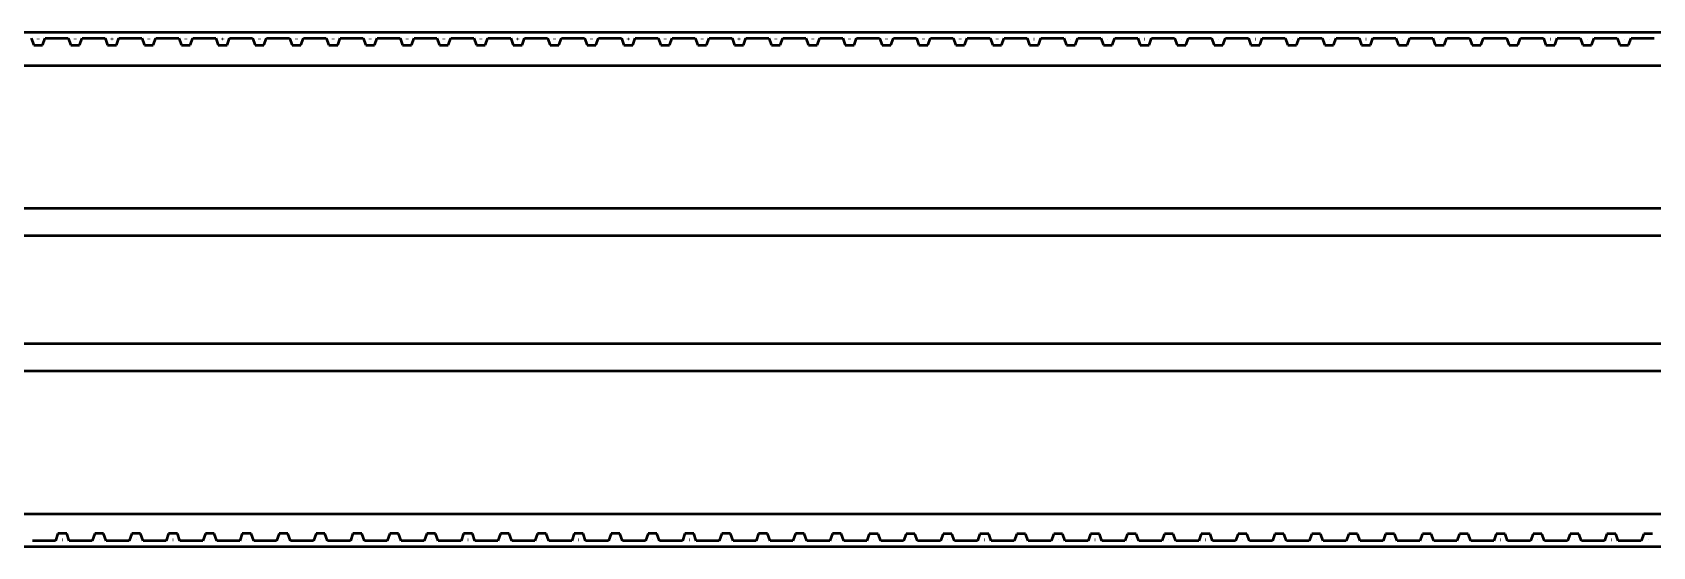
# Model space of a CAD drawing. Header units: millimetres. Extents: x 0 to 6720, y 0 to 4752.
# Drawn here: x 3432.4 to 3522.9, y 1891.7 to 1920.4 of the extents above; entities that cross this region are included whole.
import ezdxf

# ---------------------------------------------------------------- set-up
doc = ezdxf.new("R2010")
doc.units = ezdxf.units.MM
doc.header["$LTSCALE"] = 16
doc.layers.add('Widoczne (ISO)', color=7, linetype='Continuous', lineweight=50)

msp = doc.modelspace()

# ---------------------------------------------------------------- linework, layer by layer
at = {"layer": 'Widoczne (ISO)'}
for p, q in [((4017.77, 1920.407), (3072.958, 1920.426)), ((3432.324, 1920.105), (3432.467, 1919.71)), ((3432.711, 1920.062), (3432.715, 1920.062)), ((3432.711, 1920.059), (3432.711, 1920.062)), ((3432.715, 1920.059), (3432.711, 1920.059)), ((3432.715, 1920.062), (3432.715, 1920.059)), ((3432.958, 1919.71), (3433.102, 1920.105)), ((3433.102, 1920.105), (3434.384, 1920.105)), ((3434.384, 1920.105), (3434.528, 1919.71)), ((3434.771, 1920.062), (3434.775, 1920.062)), ((3434.771, 1920.059), (3434.771, 1920.062)), ((3434.775, 1920.059), (3434.771, 1920.059)), ((3434.775, 1920.062), (3434.775, 1920.059)), ((3435.018, 1919.71), (3435.162, 1920.105)), ((3435.162, 1920.105), (3436.444, 1920.105)), ((3436.444, 1920.105), (3436.588, 1919.71)), ((3436.831, 1920.062), (3436.835, 1920.062)), ((3436.831, 1920.059), (3436.831, 1920.062)), ((3436.835, 1920.059), (3436.831, 1920.059)), ((3436.835, 1920.062), (3436.835, 1920.059)), ((3437.078, 1919.71), (3437.222, 1920.105)), ((3437.222, 1920.105), (3438.505, 1920.105)), ((3438.505, 1920.105), (3438.648, 1919.71)), ((3438.892, 1920.061), (3438.896, 1920.061)), ((3438.892, 1920.059), (3438.892, 1920.061)), ((3438.896, 1920.059), (3438.892, 1920.059)), ((3438.896, 1920.061), (3438.896, 1920.059)), ((3439.139, 1919.71), (3439.283, 1920.105)), ((3439.283, 1920.105), (3440.565, 1920.105)), ((3440.565, 1920.105), (3440.709, 1919.71)), ((3440.952, 1920.061), (3440.956, 1920.061)), ((3440.952, 1920.059), (3440.952, 1920.061)), ((3440.956, 1920.059), (3440.952, 1920.059)), ((3440.956, 1920.061), (3440.956, 1920.059)), ((3441.199, 1919.71), (3441.343, 1920.105)), ((3441.343, 1920.105), (3442.625, 1920.105)), ((3442.625, 1920.105), (3442.769, 1919.71)), ((3443.012, 1920.061), (3443.016, 1920.061)), ((3443.012, 1920.059), (3443.012, 1920.061)), ((3443.016, 1920.059), (3443.012, 1920.059)), ((3443.016, 1920.061), (3443.016, 1920.059)), ((3443.26, 1919.71), (3443.403, 1920.105)), ((3443.403, 1920.105), (3444.686, 1920.105)), ((3444.686, 1920.105), (3444.83, 1919.71)), ((3445.073, 1920.061), (3445.077, 1920.061)), ((3445.073, 1920.059), (3445.073, 1920.061)), ((3445.077, 1920.059), (3445.073, 1920.059)), ((3445.077, 1920.061), (3445.077, 1920.059)), ((3445.32, 1919.71), (3445.464, 1920.105)), ((3445.464, 1920.105), (3446.746, 1920.105)), ((3446.746, 1920.105), (3446.89, 1919.71)), ((3447.133, 1920.061), (3447.137, 1920.061)), ((3447.133, 1920.059), (3447.133, 1920.061)), ((3447.137, 1920.059), (3447.133, 1920.059)), ((3447.137, 1920.061), (3447.137, 1920.059)), ((3447.38, 1919.71), (3447.524, 1920.105)), ((3447.524, 1920.105), (3448.806, 1920.105)), ((3448.806, 1920.105), (3448.95, 1919.71)), ((3449.193, 1920.061), (3449.197, 1920.061)), ((3449.193, 1920.059), (3449.193, 1920.061)), ((3449.197, 1920.059), (3449.193, 1920.059)), ((3449.197, 1920.061), (3449.197, 1920.059)), ((3449.441, 1919.71), (3449.584, 1920.105)), ((3449.584, 1920.105), (3450.867, 1920.105)), ((3450.867, 1920.105), (3451.011, 1919.71)), ((3451.254, 1920.061), (3451.258, 1920.061)), ((3451.254, 1920.059), (3451.254, 1920.061)), ((3451.258, 1920.059), (3451.254, 1920.059)), ((3451.258, 1920.061), (3451.258, 1920.059)), ((3451.501, 1919.71), (3451.645, 1920.105)), ((3451.645, 1920.105), (3452.927, 1920.105)), ((3452.927, 1920.105), (3453.071, 1919.71)), ((3453.314, 1920.061), (3453.318, 1920.061)), ((3453.314, 1920.059), (3453.314, 1920.061)), ((3453.318, 1920.059), (3453.314, 1920.059)), ((3453.318, 1920.061), (3453.318, 1920.059)), ((3453.561, 1919.71), (3453.705, 1920.105)), ((3453.705, 1920.105), (3454.988, 1920.105)), ((3454.988, 1920.105), (3455.131, 1919.71)), ((3455.375, 1920.061), (3455.378, 1920.061)), ((3455.375, 1920.059), (3455.375, 1920.061)), ((3455.378, 1920.059), (3455.375, 1920.059)), ((3455.378, 1920.061), (3455.378, 1920.059)), ((3455.622, 1919.71), (3455.766, 1920.105)), ((3455.766, 1920.105), (3457.048, 1920.105)), ((3457.048, 1920.105), (3457.192, 1919.71)), ((3457.435, 1920.061), (3457.439, 1920.061)), ((3457.435, 1920.059), (3457.435, 1920.061)), ((3457.439, 1920.059), (3457.435, 1920.059)), ((3457.439, 1920.061), (3457.439, 1920.059)), ((3457.682, 1919.71), (3457.826, 1920.105)), ((3457.826, 1920.105), (3459.108, 1920.105)), ((3459.108, 1920.105), (3459.252, 1919.71)), ((3459.495, 1920.061), (3459.499, 1920.061)), ((3459.495, 1920.059), (3459.495, 1920.061)), ((3459.499, 1920.059), (3459.495, 1920.059)), ((3459.499, 1920.061), (3459.499, 1920.059)), ((3459.742, 1919.71), (3459.886, 1920.105)), ((3459.886, 1920.105), (3461.169, 1920.105)), ((3461.169, 1920.105), (3461.312, 1919.71)), ((3461.556, 1920.061), (3461.56, 1920.061)), ((3461.556, 1920.059), (3461.556, 1920.061)), ((3461.56, 1920.059), (3461.556, 1920.059)), ((3461.56, 1920.061), (3461.56, 1920.059)), ((3461.803, 1919.71), (3461.947, 1920.105)), ((3461.947, 1920.105), (3463.229, 1920.105)), ((3463.229, 1920.105), (3463.373, 1919.71)), ((3463.616, 1920.061), (3463.62, 1920.061)), ((3463.616, 1920.059), (3463.616, 1920.061)), ((3463.62, 1920.059), (3463.616, 1920.059)), ((3463.62, 1920.061), (3463.62, 1920.059)), ((3463.863, 1919.71), (3464.007, 1920.105)), ((3464.007, 1920.105), (3465.289, 1920.105)), ((3465.289, 1920.105), (3465.433, 1919.71)), ((3465.676, 1920.061), (3465.68, 1920.061)), ((3465.676, 1920.059), (3465.676, 1920.061)), ((3465.68, 1920.059), (3465.676, 1920.059)), ((3465.68, 1920.061), (3465.68, 1920.059)), ((3465.924, 1919.71), (3466.067, 1920.105)), ((3466.067, 1920.105), (3467.35, 1920.105)), ((3467.35, 1920.105), (3467.493, 1919.71)), ((3467.737, 1920.061), (3467.741, 1920.061)), ((3467.737, 1920.059), (3467.737, 1920.061)), ((3467.741, 1920.059), (3467.737, 1920.059)), ((3467.741, 1920.061), (3467.741, 1920.059)), ((3467.984, 1919.71), (3468.128, 1920.105)), ((3468.128, 1920.105), (3469.41, 1920.105)), ((3469.41, 1920.105), (3469.554, 1919.71)), ((3469.797, 1920.061), (3469.801, 1920.061)), ((3469.797, 1920.058), (3469.797, 1920.061)), ((3469.801, 1920.058), (3469.797, 1920.058)), ((3469.801, 1920.061), (3469.801, 1920.058)), ((3470.044, 1919.71), (3470.188, 1920.105)), ((3470.188, 1920.105), (3471.47, 1920.105)), ((3471.47, 1920.105), (3471.614, 1919.71)), ((3471.857, 1920.061), (3471.861, 1920.061)), ((3471.857, 1920.058), (3471.857, 1920.061)), ((3471.861, 1920.058), (3471.857, 1920.058)), ((3471.861, 1920.061), (3471.861, 1920.058)), ((3472.105, 1919.71), (3472.248, 1920.105)), ((3472.248, 1920.105), (3473.531, 1920.105)), ((3473.531, 1920.105), (3473.675, 1919.71)), ((3473.918, 1920.061), (3473.922, 1920.061)), ((3473.918, 1920.058), (3473.918, 1920.061)), ((3473.922, 1920.058), (3473.918, 1920.058)), ((3473.922, 1920.061), (3473.922, 1920.058)), ((3474.165, 1919.71), (3474.309, 1920.105)), ((3474.309, 1920.105), (3475.591, 1920.105)), ((3475.591, 1920.105), (3475.735, 1919.71)), ((3475.978, 1920.061), (3475.982, 1920.061)), ((3475.978, 1920.058), (3475.978, 1920.061)), ((3475.982, 1920.058), (3475.978, 1920.058)), ((3475.982, 1920.061), (3475.982, 1920.058)), ((3476.225, 1919.71), (3476.369, 1920.105)), ((3476.369, 1920.105), (3477.652, 1920.105)), ((3477.652, 1920.105), (3477.795, 1919.709)), ((3478.039, 1920.061), (3478.042, 1920.061)), ((3478.039, 1920.058), (3478.039, 1920.061)), ((3478.042, 1920.058), (3478.039, 1920.058)), ((3478.042, 1920.061), (3478.042, 1920.058)), ((3478.286, 1919.709), (3478.43, 1920.105)), ((3478.43, 1920.105), (3479.712, 1920.105)), ((3479.712, 1920.105), (3479.856, 1919.709)), ((3480.099, 1920.061), (3480.103, 1920.061)), ((3480.099, 1920.058), (3480.099, 1920.061)), ((3480.103, 1920.058), (3480.099, 1920.058)), ((3480.103, 1920.061), (3480.103, 1920.058)), ((3480.346, 1919.709), (3480.49, 1920.105)), ((3480.49, 1920.105), (3481.772, 1920.104)), ((3481.772, 1920.104), (3481.916, 1919.709)), ((3482.159, 1920.061), (3482.163, 1920.061)), ((3482.159, 1920.058), (3482.159, 1920.061)), ((3482.163, 1920.058), (3482.159, 1920.058)), ((3482.163, 1920.061), (3482.163, 1920.058)), ((3482.406, 1919.709), (3482.55, 1920.104)), ((3482.55, 1920.104), (3483.833, 1920.104)), ((3483.833, 1920.104), (3483.976, 1919.709)), ((3484.22, 1920.061), (3484.224, 1920.061)), ((3484.22, 1920.058), (3484.22, 1920.061)), ((3484.224, 1920.058), (3484.22, 1920.058)), ((3484.224, 1920.061), (3484.224, 1920.058)), ((3484.467, 1919.709), (3484.611, 1920.104)), ((3484.611, 1920.104), (3485.893, 1920.104)), ((3485.893, 1920.104), (3486.037, 1919.709)), ((3486.28, 1920.061), (3486.284, 1920.061)), ((3486.28, 1920.058), (3486.28, 1920.061)), ((3486.284, 1920.058), (3486.28, 1920.058)), ((3486.284, 1920.061), (3486.284, 1920.058)), ((3486.527, 1919.709), (3486.671, 1920.104)), ((3486.671, 1920.104), (3487.953, 1920.104)), ((3487.953, 1920.104), (3488.097, 1919.709)), ((3488.34, 1920.06), (3488.344, 1920.06)), ((3488.34, 1920.058), (3488.34, 1920.06)), ((3488.344, 1920.058), (3488.34, 1920.058)), ((3488.344, 1920.06), (3488.344, 1920.058)), ((3488.588, 1919.709), (3488.731, 1920.104)), ((3488.731, 1920.104), (3490.014, 1920.104)), ((3490.014, 1920.104), (3490.157, 1919.709)), ((3490.401, 1920.06), (3490.405, 1920.06)), ((3490.401, 1920.058), (3490.401, 1920.06)), ((3490.405, 1920.058), (3490.401, 1920.058)), ((3490.405, 1920.06), (3490.405, 1920.058)), ((3490.648, 1919.709), (3490.792, 1920.104)), ((3490.792, 1920.104), (3492.074, 1920.104)), ((3492.074, 1920.104), (3492.218, 1919.709)), ((3492.461, 1920.06), (3492.465, 1920.06)), ((3492.461, 1920.058), (3492.461, 1920.06)), ((3492.465, 1920.058), (3492.461, 1920.058)), ((3492.465, 1920.06), (3492.465, 1920.058)), ((3492.708, 1919.709), (3492.852, 1920.104)), ((3492.852, 1920.104), (3494.134, 1920.104)), ((3494.134, 1920.104), (3494.278, 1919.709)), ((3494.521, 1920.06), (3494.525, 1920.06)), ((3494.521, 1920.058), (3494.521, 1920.06)), ((3494.525, 1920.058), (3494.521, 1920.058)), ((3494.525, 1920.06), (3494.525, 1920.058)), ((3494.769, 1919.709), (3494.912, 1920.104)), ((3494.912, 1920.104), (3496.195, 1920.104)), ((3496.195, 1920.104), (3496.339, 1919.709)), ((3496.582, 1920.06), (3496.586, 1920.06)), ((3496.582, 1920.058), (3496.582, 1920.06)), ((3496.586, 1920.058), (3496.582, 1920.058)), ((3496.586, 1920.06), (3496.586, 1920.058)), ((3496.829, 1919.709), (3496.973, 1920.104)), ((3496.973, 1920.104), (3498.255, 1920.104)), ((3498.255, 1920.104), (3498.399, 1919.709)), ((3498.642, 1920.06), (3498.646, 1920.06)), ((3498.642, 1920.058), (3498.642, 1920.06)), ((3498.646, 1920.058), (3498.642, 1920.058)), ((3498.646, 1920.06), (3498.646, 1920.058)), ((3498.889, 1919.709), (3499.033, 1920.104)), ((3499.033, 1920.104), (3500.316, 1920.104)), ((3500.316, 1920.104), (3500.459, 1919.709)), ((3500.703, 1920.06), (3500.706, 1920.06)), ((3500.703, 1920.058), (3500.703, 1920.06)), ((3500.706, 1920.058), (3500.703, 1920.058)), ((3500.706, 1920.06), (3500.706, 1920.058)), ((3500.95, 1919.709), (3501.094, 1920.104)), ((3501.094, 1920.104), (3502.376, 1920.104)), ((3502.376, 1920.104), (3502.52, 1919.709)), ((3502.763, 1920.06), (3502.767, 1920.06)), ((3502.763, 1920.058), (3502.763, 1920.06)), ((3502.767, 1920.058), (3502.763, 1920.058)), ((3502.767, 1920.06), (3502.767, 1920.058)), ((3503.01, 1919.709), (3503.154, 1920.104)), ((3503.154, 1920.104), (3504.436, 1920.104)), ((3504.436, 1920.104), (3504.58, 1919.709)), ((3504.823, 1920.06), (3504.827, 1920.06)), ((3504.823, 1920.058), (3504.823, 1920.06)), ((3504.827, 1920.058), (3504.823, 1920.058)), ((3504.827, 1920.06), (3504.827, 1920.058)), ((3505.07, 1919.709), (3505.214, 1920.104)), ((3505.214, 1920.104), (3506.497, 1920.104)), ((3506.497, 1920.104), (3506.64, 1919.709)), ((3506.884, 1920.06), (3506.888, 1920.06)), ((3506.884, 1920.058), (3506.884, 1920.06)), ((3506.888, 1920.058), (3506.884, 1920.058)), ((3506.888, 1920.06), (3506.888, 1920.058)), ((3507.131, 1919.709), (3507.275, 1920.104)), ((3507.275, 1920.104), (3508.557, 1920.104)), ((3508.557, 1920.104), (3508.701, 1919.709)), ((3508.944, 1920.06), (3508.948, 1920.06)), ((3508.944, 1920.058), (3508.944, 1920.06)), ((3508.948, 1920.058), (3508.944, 1920.058)), ((3508.948, 1920.06), (3508.948, 1920.058)), ((3509.191, 1919.709), (3509.335, 1920.104)), ((3509.335, 1920.104), (3510.617, 1920.104)), ((3510.617, 1920.104), (3510.761, 1919.709)), ((3511.004, 1920.06), (3511.008, 1920.06)), ((3511.004, 1920.058), (3511.004, 1920.06)), ((3511.008, 1920.058), (3511.004, 1920.058)), ((3511.008, 1920.06), (3511.008, 1920.058)), ((3511.252, 1919.709), (3511.395, 1920.104)), ((3511.395, 1920.104), (3512.678, 1920.104)), ((3512.678, 1920.104), (3512.821, 1919.709)), ((3513.065, 1920.06), (3513.069, 1920.06)), ((3513.065, 1920.058), (3513.065, 1920.06)), ((3513.069, 1920.058), (3513.065, 1920.058)), ((3513.069, 1920.06), (3513.069, 1920.058)), ((3513.312, 1919.709), (3513.456, 1920.104)), ((3513.456, 1920.104), (3514.738, 1920.104)), ((3514.738, 1920.104), (3514.882, 1919.709)), ((3515.125, 1920.06), (3515.129, 1920.06)), ((3515.125, 1920.058), (3515.125, 1920.06)), ((3515.129, 1920.058), (3515.125, 1920.058)), ((3515.129, 1920.06), (3515.129, 1920.058)), ((3515.372, 1919.709), (3515.516, 1920.104)), ((3515.516, 1920.104), (3516.798, 1920.104)), ((3516.798, 1920.104), (3516.942, 1919.709)), ((3517.185, 1920.06), (3517.189, 1920.06)), ((3517.185, 1920.058), (3517.185, 1920.06)), ((3517.189, 1920.058), (3517.185, 1920.058)), ((3517.189, 1920.06), (3517.189, 1920.058)), ((3517.433, 1919.709), (3517.576, 1920.104)), ((3517.576, 1920.104), (3518.859, 1920.104)), ((3518.859, 1920.104), (3519.003, 1919.709)), ((3519.246, 1920.06), (3519.25, 1920.06)), ((3519.246, 1920.057), (3519.246, 1920.06)), ((3519.25, 1920.057), (3519.246, 1920.057)), ((3519.25, 1920.06), (3519.25, 1920.057)), ((3519.493, 1919.709), (3519.637, 1920.104)), ((3519.637, 1920.104), (3520.919, 1920.104)), ((3520.919, 1920.104), (3521.063, 1919.709)), ((3521.306, 1920.06), (3521.31, 1920.06)), ((3521.306, 1920.057), (3521.306, 1920.06)), ((3521.31, 1920.057), (3521.306, 1920.057)), ((3521.31, 1920.06), (3521.31, 1920.057)), ((3521.553, 1919.709), (3521.697, 1920.104)), ((3521.697, 1920.104), (3522.979, 1920.104)), ((3432.467, 1919.71), (3432.958, 1919.71)), ((3434.528, 1919.71), (3435.018, 1919.71)), ((3436.588, 1919.71), (3437.078, 1919.71)), ((3438.648, 1919.71), (3439.139, 1919.71)), ((3440.709, 1919.71), (3441.199, 1919.71)), ((3442.769, 1919.71), (3443.26, 1919.71)), ((3444.83, 1919.71), (3445.32, 1919.71)), ((3446.89, 1919.71), (3447.38, 1919.71)), ((3448.95, 1919.71), (3449.441, 1919.71)), ((3451.011, 1919.71), (3451.501, 1919.71)), ((3453.071, 1919.71), (3453.561, 1919.71)), ((3455.131, 1919.71), (3455.622, 1919.71)), ((3457.192, 1919.71), (3457.682, 1919.71)), ((3459.252, 1919.71), (3459.742, 1919.71)), ((3461.312, 1919.71), (3461.803, 1919.71)), ((3463.373, 1919.71), (3463.863, 1919.71)), ((3465.433, 1919.71), (3465.924, 1919.71)), ((3467.493, 1919.71), (3467.984, 1919.71)), ((3469.554, 1919.71), (3470.044, 1919.71)), ((3471.614, 1919.71), (3472.105, 1919.71)), ((3473.675, 1919.71), (3474.165, 1919.71)), ((3475.735, 1919.71), (3476.225, 1919.71)), ((3477.795, 1919.709), (3478.286, 1919.709)), ((3479.856, 1919.709), (3480.346, 1919.709)), ((3481.916, 1919.709), (3482.406, 1919.709)), ((3483.976, 1919.709), (3484.467, 1919.709)), ((3486.037, 1919.709), (3486.527, 1919.709)), ((3488.097, 1919.709), (3488.588, 1919.709)), ((3490.157, 1919.709), (3490.648, 1919.709)), ((3492.218, 1919.709), (3492.708, 1919.709)), ((3494.278, 1919.709), (3494.769, 1919.709)), ((3496.339, 1919.709), (3496.829, 1919.709)), ((3498.399, 1919.709), (3498.889, 1919.709)), ((3500.459, 1919.709), (3500.95, 1919.709)), ((3502.52, 1919.709), (3503.01, 1919.709)), ((3504.58, 1919.709), (3505.07, 1919.709)), ((3506.64, 1919.709), (3507.131, 1919.709)), ((3508.701, 1919.709), (3509.191, 1919.709)), ((3510.761, 1919.709), (3511.252, 1919.709)), ((3512.821, 1919.709), (3513.312, 1919.709)), ((3514.882, 1919.709), (3515.372, 1919.709)), ((3516.942, 1919.709), (3517.433, 1919.709)), ((3519.003, 1919.709), (3519.493, 1919.709)), ((3521.063, 1919.709), (3521.553, 1919.709)), ((3072.958, 1918.573), (4017.77, 1918.573)), ((4017.77, 1910.598), (3066.433, 1910.598)), ((3067.933, 1909.098), (4017.77, 1909.098)), ((4017.77, 1903.048), (3067.933, 1903.048)), ((3066.433, 1901.548), (4017.77, 1901.548)), ((3062.958, 1893.573), (4017.77, 1893.573)), ((3062.958, 1891.759), (4017.77, 1891.74)), ((3433.669, 1892.065), (3432.386, 1892.065)), ((3433.812, 1892.46), (3433.669, 1892.065)), ((3434.303, 1892.46), (3433.812, 1892.46)), ((3434.056, 1892.112), (3434.06, 1892.112)), ((3434.056, 1892.109), (3434.056, 1892.112)), ((3434.06, 1892.109), (3434.056, 1892.109)), ((3434.06, 1892.112), (3434.06, 1892.109)), ((3434.447, 1892.065), (3434.303, 1892.46)), ((3435.729, 1892.065), (3434.447, 1892.065)), ((3435.873, 1892.46), (3435.729, 1892.065)), ((3436.363, 1892.46), (3435.873, 1892.46)), ((3436.116, 1892.112), (3436.12, 1892.112)), ((3436.116, 1892.109), (3436.116, 1892.112)), ((3436.12, 1892.109), (3436.116, 1892.109)), ((3436.12, 1892.112), (3436.12, 1892.109)), ((3436.507, 1892.065), (3436.363, 1892.46)), ((3437.789, 1892.065), (3436.507, 1892.065)), ((3437.933, 1892.46), (3437.789, 1892.065)), ((3438.424, 1892.46), (3437.933, 1892.46)), ((3438.176, 1892.111), (3438.18, 1892.111)), ((3438.176, 1892.109), (3438.176, 1892.111)), ((3438.18, 1892.109), (3438.176, 1892.109)), ((3438.18, 1892.111), (3438.18, 1892.109)), ((3438.567, 1892.065), (3438.424, 1892.46)), ((3439.85, 1892.065), (3438.567, 1892.065)), ((3439.994, 1892.46), (3439.85, 1892.065)), ((3440.484, 1892.46), (3439.994, 1892.46)), ((3440.237, 1892.111), (3440.241, 1892.111)), ((3440.237, 1892.109), (3440.237, 1892.111)), ((3440.241, 1892.109), (3440.237, 1892.109)), ((3440.241, 1892.111), (3440.241, 1892.109)), ((3440.628, 1892.065), (3440.484, 1892.46)), ((3441.91, 1892.065), (3440.628, 1892.065)), ((3442.054, 1892.46), (3441.91, 1892.065)), ((3442.544, 1892.46), (3442.054, 1892.46)), ((3442.297, 1892.111), (3442.301, 1892.111)), ((3442.297, 1892.109), (3442.297, 1892.111)), ((3442.301, 1892.109), (3442.297, 1892.109)), ((3442.301, 1892.111), (3442.301, 1892.109)), ((3442.688, 1892.065), (3442.544, 1892.46)), ((3443.97, 1892.065), (3442.688, 1892.065)), ((3444.114, 1892.46), (3443.97, 1892.065)), ((3444.605, 1892.46), (3444.114, 1892.46)), ((3444.357, 1892.111), (3444.361, 1892.111)), ((3444.357, 1892.109), (3444.357, 1892.111)), ((3444.361, 1892.109), (3444.357, 1892.109)), ((3444.361, 1892.111), (3444.361, 1892.109)), ((3444.748, 1892.065), (3444.605, 1892.46)), ((3446.031, 1892.065), (3444.748, 1892.065)), ((3446.175, 1892.46), (3446.031, 1892.065)), ((3446.665, 1892.46), (3446.175, 1892.46)), ((3446.418, 1892.111), (3446.422, 1892.111)), ((3446.418, 1892.109), (3446.418, 1892.111)), ((3446.422, 1892.109), (3446.418, 1892.109)), ((3446.422, 1892.111), (3446.422, 1892.109)), ((3446.809, 1892.065), (3446.665, 1892.46)), ((3448.091, 1892.065), (3446.809, 1892.065)), ((3448.235, 1892.46), (3448.091, 1892.065)), ((3448.725, 1892.46), (3448.235, 1892.46)), ((3448.478, 1892.111), (3448.482, 1892.111)), ((3448.478, 1892.109), (3448.478, 1892.111)), ((3448.482, 1892.109), (3448.478, 1892.109)), ((3448.482, 1892.111), (3448.482, 1892.109)), ((3448.869, 1892.065), (3448.725, 1892.46)), ((3450.152, 1892.065), (3448.869, 1892.065)), ((3450.295, 1892.46), (3450.152, 1892.065)), ((3450.786, 1892.46), (3450.295, 1892.46)), ((3450.539, 1892.111), (3450.542, 1892.111)), ((3450.539, 1892.109), (3450.539, 1892.111)), ((3450.542, 1892.109), (3450.539, 1892.109)), ((3450.542, 1892.111), (3450.542, 1892.109)), ((3450.93, 1892.065), (3450.786, 1892.46)), ((3452.212, 1892.065), (3450.93, 1892.065)), ((3452.356, 1892.46), (3452.212, 1892.065)), ((3452.846, 1892.46), (3452.356, 1892.46)), ((3452.599, 1892.111), (3452.603, 1892.111)), ((3452.599, 1892.109), (3452.599, 1892.111)), ((3452.603, 1892.109), (3452.599, 1892.109)), ((3452.603, 1892.111), (3452.603, 1892.109)), ((3452.99, 1892.065), (3452.846, 1892.46)), ((3454.272, 1892.065), (3452.99, 1892.065)), ((3454.416, 1892.46), (3454.272, 1892.065)), ((3454.906, 1892.46), (3454.416, 1892.46)), ((3454.659, 1892.111), (3454.663, 1892.111)), ((3454.659, 1892.109), (3454.659, 1892.111)), ((3454.663, 1892.109), (3454.659, 1892.109)), ((3454.663, 1892.111), (3454.663, 1892.109)), ((3455.05, 1892.065), (3454.906, 1892.46)), ((3456.333, 1892.065), (3455.05, 1892.065)), ((3456.476, 1892.46), (3456.333, 1892.065)), ((3456.967, 1892.46), (3456.476, 1892.46)), ((3456.72, 1892.111), (3456.724, 1892.111)), ((3456.72, 1892.109), (3456.72, 1892.111)), ((3456.724, 1892.109), (3456.72, 1892.109)), ((3456.724, 1892.111), (3456.724, 1892.109)), ((3457.111, 1892.065), (3456.967, 1892.46)), ((3458.393, 1892.065), (3457.111, 1892.065)), ((3458.537, 1892.46), (3458.393, 1892.065)), ((3459.027, 1892.46), (3458.537, 1892.46)), ((3458.78, 1892.111), (3458.784, 1892.111)), ((3458.78, 1892.109), (3458.78, 1892.111)), ((3458.784, 1892.109), (3458.78, 1892.109)), ((3458.784, 1892.111), (3458.784, 1892.109)), ((3459.171, 1892.065), (3459.027, 1892.46)), ((3460.453, 1892.065), (3459.171, 1892.065)), ((3460.597, 1892.46), (3460.453, 1892.065)), ((3461.088, 1892.46), (3460.597, 1892.46)), ((3460.84, 1892.111), (3460.844, 1892.111)), ((3460.84, 1892.109), (3460.84, 1892.111)), ((3460.844, 1892.109), (3460.84, 1892.109)), ((3460.844, 1892.111), (3460.844, 1892.109)), ((3461.231, 1892.065), (3461.088, 1892.46)), ((3462.514, 1892.065), (3461.231, 1892.065)), ((3462.657, 1892.46), (3462.514, 1892.065)), ((3463.148, 1892.46), (3462.657, 1892.46)), ((3462.901, 1892.111), (3462.905, 1892.111)), ((3462.901, 1892.109), (3462.901, 1892.111)), ((3462.905, 1892.109), (3462.901, 1892.109)), ((3462.905, 1892.111), (3462.905, 1892.109)), ((3463.292, 1892.065), (3463.148, 1892.46)), ((3464.574, 1892.065), (3463.292, 1892.065)), ((3464.718, 1892.46), (3464.574, 1892.065)), ((3465.208, 1892.46), (3464.718, 1892.46)), ((3464.961, 1892.111), (3464.965, 1892.111)), ((3464.961, 1892.109), (3464.961, 1892.111)), ((3464.965, 1892.109), (3464.961, 1892.109)), ((3464.965, 1892.111), (3464.965, 1892.109)), ((3465.352, 1892.065), (3465.208, 1892.46)), ((3466.634, 1892.065), (3465.352, 1892.065)), ((3466.778, 1892.46), (3466.634, 1892.065)), ((3467.269, 1892.46), (3466.778, 1892.46)), ((3467.021, 1892.111), (3467.025, 1892.111)), ((3467.021, 1892.109), (3467.021, 1892.111)), ((3467.025, 1892.109), (3467.021, 1892.109)), ((3467.025, 1892.111), (3467.025, 1892.109)), ((3467.412, 1892.065), (3467.269, 1892.46)), ((3468.695, 1892.065), (3467.412, 1892.065)), ((3468.839, 1892.46), (3468.695, 1892.065)), ((3469.329, 1892.46), (3468.839, 1892.46)), ((3469.082, 1892.111), (3469.086, 1892.111)), ((3469.082, 1892.109), (3469.082, 1892.111)), ((3469.086, 1892.109), (3469.082, 1892.109)), ((3469.086, 1892.111), (3469.086, 1892.109)), ((3469.473, 1892.065), (3469.329, 1892.46)), ((3470.755, 1892.065), (3469.473, 1892.065)), ((3470.899, 1892.46), (3470.755, 1892.065)), ((3471.389, 1892.46), (3470.899, 1892.46)), ((3471.142, 1892.111), (3471.146, 1892.111)), ((3471.142, 1892.108), (3471.142, 1892.111)), ((3471.146, 1892.108), (3471.142, 1892.108)), ((3471.146, 1892.111), (3471.146, 1892.108)), ((3471.533, 1892.065), (3471.389, 1892.46)), ((3472.816, 1892.065), (3471.533, 1892.065)), ((3472.959, 1892.46), (3472.816, 1892.065)), ((3473.45, 1892.46), (3472.959, 1892.46)), ((3473.203, 1892.111), (3473.206, 1892.111)), ((3473.203, 1892.108), (3473.203, 1892.111)), ((3473.206, 1892.108), (3473.203, 1892.108)), ((3473.206, 1892.111), (3473.206, 1892.108)), ((3473.594, 1892.065), (3473.45, 1892.46)), ((3474.876, 1892.065), (3473.594, 1892.065)), ((3475.02, 1892.46), (3474.876, 1892.065)), ((3475.51, 1892.46), (3475.02, 1892.46)), ((3475.263, 1892.111), (3475.267, 1892.111)), ((3475.263, 1892.108), (3475.263, 1892.111)), ((3475.267, 1892.108), (3475.263, 1892.108)), ((3475.267, 1892.111), (3475.267, 1892.108)), ((3475.654, 1892.064), (3475.51, 1892.46)), ((3476.936, 1892.064), (3475.654, 1892.064)), ((3477.08, 1892.46), (3476.936, 1892.064)), ((3477.57, 1892.46), (3477.08, 1892.46)), ((3477.323, 1892.111), (3477.327, 1892.111)), ((3477.323, 1892.108), (3477.323, 1892.111)), ((3477.327, 1892.108), (3477.323, 1892.108)), ((3477.327, 1892.111), (3477.327, 1892.108)), ((3477.714, 1892.064), (3477.57, 1892.46)), ((3478.997, 1892.064), (3477.714, 1892.064)), ((3479.14, 1892.459), (3478.997, 1892.064)), ((3479.631, 1892.459), (3479.14, 1892.459)), ((3479.384, 1892.111), (3479.388, 1892.111)), ((3479.384, 1892.108), (3479.384, 1892.111)), ((3479.388, 1892.108), (3479.384, 1892.108)), ((3479.388, 1892.111), (3479.388, 1892.108)), ((3479.775, 1892.064), (3479.631, 1892.459)), ((3481.057, 1892.064), (3479.775, 1892.064)), ((3481.201, 1892.459), (3481.057, 1892.064)), ((3481.691, 1892.459), (3481.201, 1892.459)), ((3481.444, 1892.111), (3481.448, 1892.111)), ((3481.444, 1892.108), (3481.444, 1892.111)), ((3481.448, 1892.108), (3481.444, 1892.108)), ((3481.448, 1892.111), (3481.448, 1892.108)), ((3481.835, 1892.064), (3481.691, 1892.459)), ((3483.117, 1892.064), (3481.835, 1892.064)), ((3483.261, 1892.459), (3483.117, 1892.064)), ((3483.752, 1892.459), (3483.261, 1892.459)), ((3483.504, 1892.111), (3483.508, 1892.111)), ((3483.504, 1892.108), (3483.504, 1892.111)), ((3483.508, 1892.108), (3483.504, 1892.108)), ((3483.508, 1892.111), (3483.508, 1892.108)), ((3483.895, 1892.064), (3483.752, 1892.459)), ((3485.178, 1892.064), (3483.895, 1892.064)), ((3485.321, 1892.459), (3485.178, 1892.064)), ((3485.812, 1892.459), (3485.321, 1892.459)), ((3485.565, 1892.111), (3485.569, 1892.111)), ((3485.565, 1892.108), (3485.565, 1892.111)), ((3485.569, 1892.108), (3485.565, 1892.108)), ((3485.569, 1892.111), (3485.569, 1892.108)), ((3485.956, 1892.064), (3485.812, 1892.459)), ((3487.238, 1892.064), (3485.956, 1892.064)), ((3487.382, 1892.459), (3487.238, 1892.064)), ((3487.872, 1892.459), (3487.382, 1892.459)), ((3487.625, 1892.11), (3487.629, 1892.11)), ((3487.625, 1892.108), (3487.625, 1892.11)), ((3487.629, 1892.108), (3487.625, 1892.108)), ((3487.629, 1892.11), (3487.629, 1892.108)), ((3488.016, 1892.064), (3487.872, 1892.459)), ((3489.298, 1892.064), (3488.016, 1892.064)), ((3489.442, 1892.459), (3489.298, 1892.064)), ((3489.933, 1892.459), (3489.442, 1892.459)), ((3489.685, 1892.11), (3489.689, 1892.11)), ((3489.685, 1892.108), (3489.685, 1892.11)), ((3489.689, 1892.108), (3489.685, 1892.108)), ((3489.689, 1892.11), (3489.689, 1892.108)), ((3490.076, 1892.064), (3489.933, 1892.459)), ((3491.359, 1892.064), (3490.076, 1892.064)), ((3491.503, 1892.459), (3491.359, 1892.064)), ((3491.993, 1892.459), (3491.503, 1892.459)), ((3491.746, 1892.11), (3491.75, 1892.11)), ((3491.746, 1892.108), (3491.746, 1892.11)), ((3491.75, 1892.108), (3491.746, 1892.108)), ((3491.75, 1892.11), (3491.75, 1892.108)), ((3492.137, 1892.064), (3491.993, 1892.459)), ((3493.419, 1892.064), (3492.137, 1892.064)), ((3493.563, 1892.459), (3493.419, 1892.064)), ((3494.053, 1892.459), (3493.563, 1892.459)), ((3493.806, 1892.11), (3493.81, 1892.11)), ((3493.806, 1892.108), (3493.806, 1892.11)), ((3493.81, 1892.108), (3493.806, 1892.108)), ((3493.81, 1892.11), (3493.81, 1892.108)), ((3494.197, 1892.064), (3494.053, 1892.459)), ((3495.479, 1892.064), (3494.197, 1892.064)), ((3495.623, 1892.459), (3495.479, 1892.064)), ((3496.114, 1892.459), (3495.623, 1892.459)), ((3495.867, 1892.11), (3495.87, 1892.11)), ((3495.867, 1892.108), (3495.867, 1892.11)), ((3495.87, 1892.108), (3495.867, 1892.108)), ((3495.87, 1892.11), (3495.87, 1892.108)), ((3496.258, 1892.064), (3496.114, 1892.459)), ((3497.54, 1892.064), (3496.258, 1892.064)), ((3497.684, 1892.459), (3497.54, 1892.064)), ((3498.174, 1892.459), (3497.684, 1892.459)), ((3497.927, 1892.11), (3497.931, 1892.11)), ((3497.927, 1892.108), (3497.927, 1892.11)), ((3497.931, 1892.108), (3497.927, 1892.108)), ((3497.931, 1892.11), (3497.931, 1892.108)), ((3498.318, 1892.064), (3498.174, 1892.459)), ((3499.6, 1892.064), (3498.318, 1892.064)), ((3499.744, 1892.459), (3499.6, 1892.064)), ((3500.234, 1892.459), (3499.744, 1892.459)), ((3499.987, 1892.11), (3499.991, 1892.11)), ((3499.987, 1892.108), (3499.987, 1892.11)), ((3499.991, 1892.108), (3499.987, 1892.108)), ((3499.991, 1892.11), (3499.991, 1892.108)), ((3500.378, 1892.064), (3500.234, 1892.459)), ((3501.661, 1892.064), (3500.378, 1892.064)), ((3501.804, 1892.459), (3501.661, 1892.064)), ((3502.295, 1892.459), (3501.804, 1892.459)), ((3502.048, 1892.11), (3502.052, 1892.11)), ((3502.048, 1892.108), (3502.048, 1892.11)), ((3502.052, 1892.108), (3502.048, 1892.108)), ((3502.052, 1892.11), (3502.052, 1892.108)), ((3502.439, 1892.064), (3502.295, 1892.459)), ((3503.721, 1892.064), (3502.439, 1892.064)), ((3503.865, 1892.459), (3503.721, 1892.064)), ((3504.355, 1892.459), (3503.865, 1892.459)), ((3504.108, 1892.11), (3504.112, 1892.11)), ((3504.108, 1892.108), (3504.108, 1892.11)), ((3504.112, 1892.108), (3504.108, 1892.108)), ((3504.112, 1892.11), (3504.112, 1892.108)), ((3504.499, 1892.064), (3504.355, 1892.459)), ((3505.781, 1892.064), (3504.499, 1892.064)), ((3505.925, 1892.459), (3505.781, 1892.064)), ((3506.416, 1892.459), (3505.925, 1892.459)), ((3506.168, 1892.11), (3506.172, 1892.11)), ((3506.168, 1892.108), (3506.168, 1892.11)), ((3506.172, 1892.108), (3506.168, 1892.108)), ((3506.172, 1892.11), (3506.172, 1892.108)), ((3506.559, 1892.064), (3506.416, 1892.459)), ((3507.842, 1892.064), (3506.559, 1892.064)), ((3507.985, 1892.459), (3507.842, 1892.064)), ((3508.476, 1892.459), (3507.985, 1892.459)), ((3508.229, 1892.11), (3508.233, 1892.11)), ((3508.229, 1892.108), (3508.229, 1892.11)), ((3508.233, 1892.108), (3508.229, 1892.108)), ((3508.233, 1892.11), (3508.233, 1892.108)), ((3508.62, 1892.064), (3508.476, 1892.459)), ((3509.902, 1892.064), (3508.62, 1892.064)), ((3510.046, 1892.459), (3509.902, 1892.064)), ((3510.536, 1892.459), (3510.046, 1892.459)), ((3510.289, 1892.11), (3510.293, 1892.11)), ((3510.289, 1892.108), (3510.289, 1892.11)), ((3510.293, 1892.108), (3510.289, 1892.108)), ((3510.293, 1892.11), (3510.293, 1892.108)), ((3510.68, 1892.064), (3510.536, 1892.459)), ((3511.962, 1892.064), (3510.68, 1892.064)), ((3512.106, 1892.459), (3511.962, 1892.064)), ((3512.597, 1892.459), (3512.106, 1892.459)), ((3512.349, 1892.11), (3512.353, 1892.11)), ((3512.349, 1892.108), (3512.349, 1892.11)), ((3512.353, 1892.108), (3512.349, 1892.108)), ((3512.353, 1892.11), (3512.353, 1892.108)), ((3512.74, 1892.064), (3512.597, 1892.459)), ((3514.023, 1892.064), (3512.74, 1892.064)), ((3514.167, 1892.459), (3514.023, 1892.064)), ((3514.657, 1892.459), (3514.167, 1892.459)), ((3514.41, 1892.11), (3514.414, 1892.11)), ((3514.41, 1892.108), (3514.41, 1892.11)), ((3514.414, 1892.108), (3514.41, 1892.108)), ((3514.414, 1892.11), (3514.414, 1892.108)), ((3514.801, 1892.064), (3514.657, 1892.459)), ((3516.083, 1892.064), (3514.801, 1892.064)), ((3516.227, 1892.459), (3516.083, 1892.064)), ((3516.717, 1892.459), (3516.227, 1892.459)), ((3516.47, 1892.11), (3516.474, 1892.11)), ((3516.47, 1892.108), (3516.47, 1892.11)), ((3516.474, 1892.108), (3516.47, 1892.108)), ((3516.474, 1892.11), (3516.474, 1892.108)), ((3516.861, 1892.064), (3516.717, 1892.459)), ((3518.143, 1892.064), (3516.861, 1892.064)), ((3518.287, 1892.459), (3518.143, 1892.064)), ((3518.778, 1892.459), (3518.287, 1892.459)), ((3518.531, 1892.11), (3518.534, 1892.11)), ((3518.531, 1892.108), (3518.531, 1892.11)), ((3518.534, 1892.108), (3518.531, 1892.108)), ((3518.534, 1892.11), (3518.534, 1892.108)), ((3518.922, 1892.064), (3518.778, 1892.459)), ((3520.204, 1892.064), (3518.922, 1892.064)), ((3520.348, 1892.459), (3520.204, 1892.064)), ((3520.838, 1892.459), (3520.348, 1892.459)), ((3520.591, 1892.11), (3520.595, 1892.11)), ((3520.591, 1892.107), (3520.591, 1892.11)), ((3520.595, 1892.107), (3520.591, 1892.107)), ((3520.595, 1892.11), (3520.595, 1892.107)), ((3520.982, 1892.064), (3520.838, 1892.459)), ((3522.264, 1892.064), (3520.982, 1892.064)), ((3522.408, 1892.459), (3522.264, 1892.064)), ((3522.898, 1892.459), (3522.408, 1892.459)), ((3522.651, 1892.11), (3522.655, 1892.11)), ((3522.651, 1892.107), (3522.651, 1892.11)), ((3522.655, 1892.107), (3522.651, 1892.107)), ((3522.655, 1892.11), (3522.655, 1892.107))]:
    msp.add_line(p, q, dxfattribs=at)

doc.saveas('drawing.dxf')
